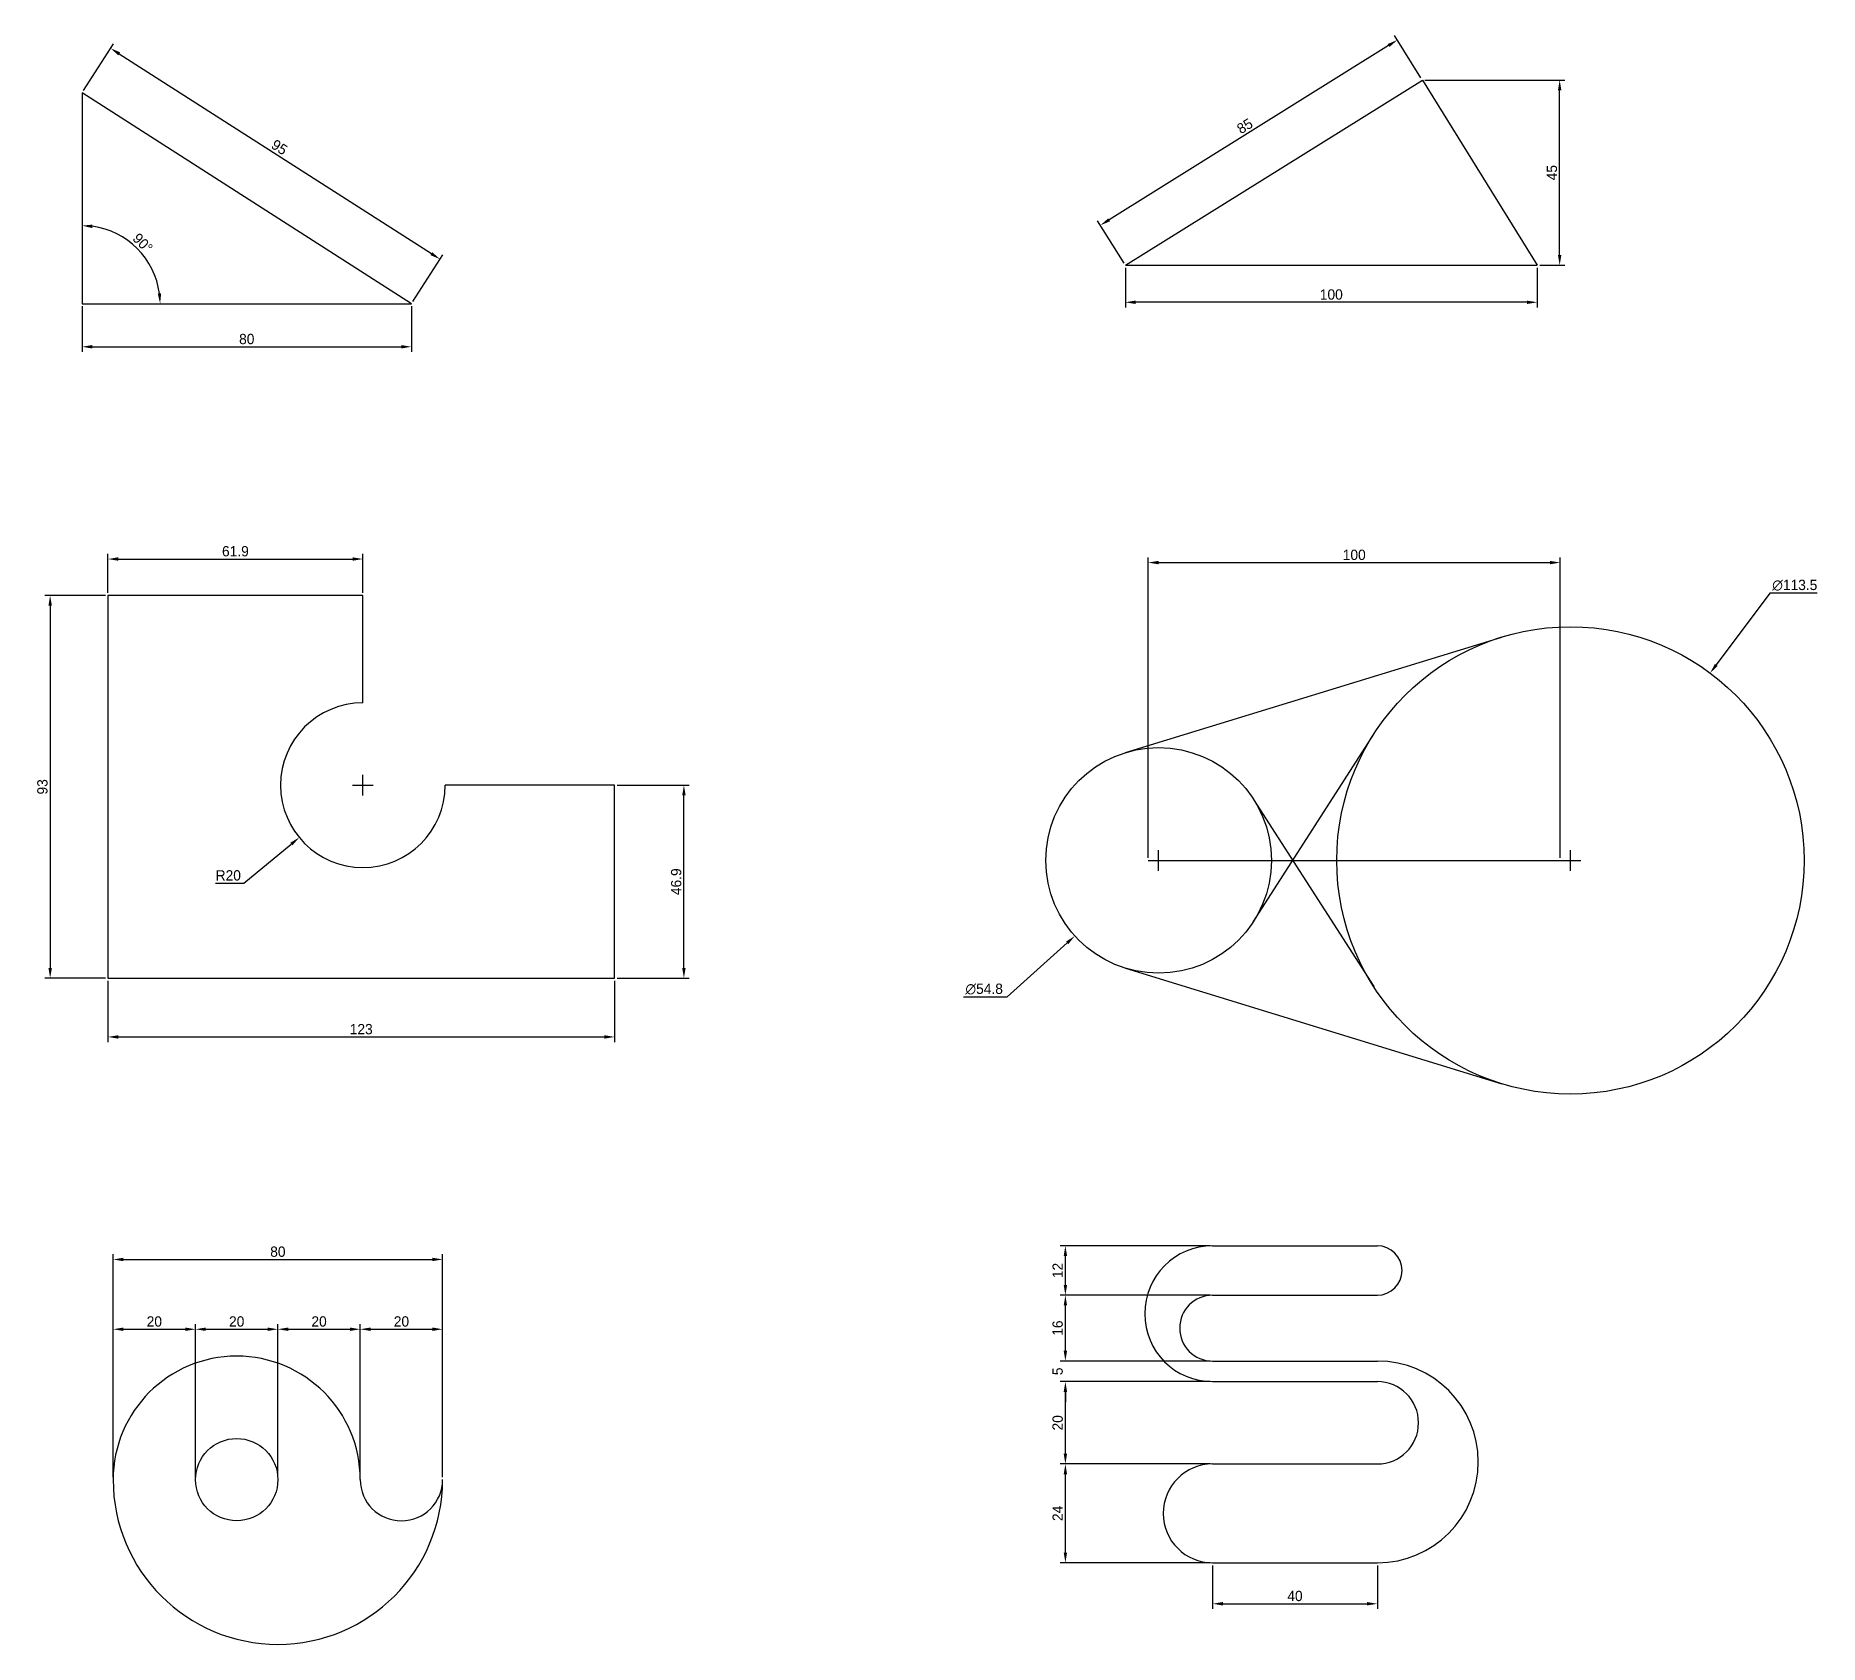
# Model space of a CAD drawing. Header units: millimetres. Extents: x -390 to 43, y 9 to 400.
import ezdxf

# ---------------------------------------------------------------- set-up
doc = ezdxf.new("R2010")
doc.units = ezdxf.units.MM
doc.header["$PDMODE"] = 3
doc.dimstyles.new('ISO-25', dxfattribs={"dimtxt": 2.5, "dimasz": 2.5, "dimexe": 1.25, "dimexo": 0.625, "dimtad": 1, "dimtoh": 1, "dimdsep": 46, "dimtxsty": 'Standard', "dimcen": 2.5, "dimadec": 0, "dimazin": 0, "dimtfac": 1, "dimtofl": 0, "dimtmove": 0, "dimatfit": 3, "dimfxl": 1, "dimarcsym": 0})

# ---------------------------------------------------------------- blocks, each defined once
blk = doc.blocks.new('*D1')
at = {"color": 0, "lineweight": -2, "transparency": 16777216}
for p, q in [((-379.15, 334.41), (-379.15, 323.33)), ((-299.15, 334.41), (-299.15, 323.33)), ((-376.65, 324.58), (-301.65, 324.58))]:
    blk.add_line(p, q, dxfattribs=at)
at = {"color": 0, "transparency": 16777216}
for points in [[(-376.65, 324.99), (-376.65, 324.16), (-379.15, 324.58)], [(-301.65, 324.99), (-301.65, 324.16), (-299.15, 324.58)]]:
    blk.add_solid(points, dxfattribs=at)
at = {"layer": 'Defpoints', "color": 0, "transparency": 16777216}
for p in [(-379.15, 335.03), (-299.15, 335.03), (-299.15, 324.58)]:
    blk.add_point(p, dxfattribs=at)
at = {"color": 0, "transparency": 16777216, "insert": (-339.15, 326.45), "char_height": 2.5, "attachment_point": 5}
blk.add_mtext('80', dxfattribs=at)
blk = doc.blocks.new('*D2')
at = {"color": 0, "lineweight": -2, "transparency": 16777216}
for p, q in [((-378.81, 386.79), (-371.54, 398.14)), ((-370.11, 395.74), (-294.32, 347.2)), ((-298.81, 335.56), (-291.54, 346.9))]:
    blk.add_line(p, q, dxfattribs=at)
at = {"color": 0, "transparency": 16777216}
for points in [[(-369.89, 396.09), (-370.34, 395.38), (-372.22, 397.08)], [(-294.1, 347.55), (-294.55, 346.85), (-292.22, 345.85)]]:
    blk.add_solid(points, dxfattribs=at)
at = {"layer": 'Defpoints', "color": 0, "transparency": 16777216}
for p in [(-379.15, 386.27), (-292.22, 345.85), (-299.15, 335.03)]:
    blk.add_point(p, dxfattribs=at)
at = {"color": 0, "transparency": 16777216, "insert": (-331.21, 373.05), "char_height": 2.5, "attachment_point": 5, "rotation": 327.3631}
blk.add_mtext('95', dxfattribs=at)
blk = doc.blocks.new('*D3')
at = {"color": 0, "lineweight": -2, "transparency": 16777216}
blk.add_arc((-379.15, 335.03), 18.97, 7.5579, 82.4421, dxfattribs=at)
at = {"color": 0, "transparency": 16777216}
for points in [[(-376.68, 353.42), (-376.63, 354.25), (-379.15, 354)], [(-359.93, 337.55), (-360.76, 337.5), (-360.18, 335.03)]]:
    blk.add_solid(points, dxfattribs=at)
at = {"layer": 'Defpoints', "color": 0, "transparency": 16777216}
for p in [(-379.15, 386.27), (-362.72, 344.51), (-379.15, 335.03), (-379.15, 335.03), (-299.15, 335.03)]:
    blk.add_point(p, dxfattribs=at)
at = {"color": 0, "transparency": 16777216, "insert": (-364.41, 349.77), "char_height": 2.5, "attachment_point": 5, "rotation": 315}
blk.add_mtext('90°', dxfattribs=at)
blk = doc.blocks.new('*D4')
at = {"color": 0, "lineweight": -2, "transparency": 16777216}
for p, q in [((-125.8, 343.74), (-125.8, 334.14)), ((-25.8, 343.74), (-25.8, 334.14)), ((-28.3, 335.39), (-123.3, 335.39))]:
    blk.add_line(p, q, dxfattribs=at)
at = {"color": 0, "transparency": 16777216}
for points in [[(-123.3, 335.8), (-123.3, 334.97), (-125.8, 335.39)], [(-28.3, 335.8), (-28.3, 334.97), (-25.8, 335.39)]]:
    blk.add_solid(points, dxfattribs=at)
at = {"layer": 'Defpoints', "color": 0, "transparency": 16777216}
for p in [(-125.8, 344.37), (-25.8, 344.37), (-125.8, 335.39)]:
    blk.add_point(p, dxfattribs=at)
at = {"color": 0, "transparency": 16777216, "insert": (-75.8, 337.26), "char_height": 2.5, "attachment_point": 5}
blk.add_mtext('100', dxfattribs=at)
blk = doc.blocks.new('*D5')
at = {"color": 0, "lineweight": -2, "transparency": 16777216}
for p, q in [((-53.06, 389.37), (-19.1, 389.37)), ((-20.35, 346.87), (-20.35, 386.87)), ((-25.17, 344.37), (-19.1, 344.37))]:
    blk.add_line(p, q, dxfattribs=at)
at = {"color": 0, "transparency": 16777216}
for points in [[(-20.76, 386.87), (-19.93, 386.87), (-20.35, 389.37)], [(-20.76, 346.87), (-19.93, 346.87), (-20.35, 344.37)]]:
    blk.add_solid(points, dxfattribs=at)
at = {"layer": 'Defpoints', "color": 0, "transparency": 16777216}
for p in [(-53.69, 389.37), (-20.35, 389.37), (-25.8, 344.37)]:
    blk.add_point(p, dxfattribs=at)
at = {"color": 0, "transparency": 16777216, "insert": (-22.22, 366.87), "char_height": 2.5, "attachment_point": 5, "rotation": 90}
blk.add_mtext('45', dxfattribs=at)
blk = doc.blocks.new('*D6')
at = {"color": 0, "lineweight": -2, "transparency": 16777216}
for p, q in [((-54.02, 389.9), (-60.42, 400.15)), ((-61.88, 397.76), (-129.74, 355.41)), ((-126.13, 344.9), (-132.53, 355.15))]:
    blk.add_line(p, q, dxfattribs=at)
at = {"color": 0, "transparency": 16777216}
for points in [[(-62.1, 398.12), (-61.66, 397.41), (-59.75, 399.09)], [(-129.97, 355.76), (-129.52, 355.06), (-131.87, 354.09)]]:
    blk.add_solid(points, dxfattribs=at)
at = {"layer": 'Defpoints', "color": 0, "transparency": 16777216}
for p in [(-53.69, 389.37), (-131.87, 354.09), (-125.8, 344.37)]:
    blk.add_point(p, dxfattribs=at)
at = {"color": 0, "transparency": 16777216, "insert": (-96.8, 378.18), "char_height": 2.5, "attachment_point": 5, "rotation": 31.9657}
blk.add_mtext('85', dxfattribs=at)
blk = doc.blocks.new('*D7')
at = {"color": 0, "lineweight": -2, "transparency": 16777216}
for p, q in [((-372.85, 264.81), (-372.85, 274.27)), ((-370.35, 273.02), (-313.45, 273.02)), ((-310.95, 264.81), (-310.95, 274.27))]:
    blk.add_line(p, q, dxfattribs=at)
at = {"color": 0, "transparency": 16777216}
for points in [[(-370.35, 273.44), (-370.35, 272.61), (-372.85, 273.02)], [(-313.45, 273.44), (-313.45, 272.61), (-310.95, 273.02)]]:
    blk.add_solid(points, dxfattribs=at)
at = {"layer": 'Defpoints', "color": 0, "transparency": 16777216}
for p in [(-310.95, 273.02), (-372.85, 264.19), (-310.95, 264.19)]:
    blk.add_point(p, dxfattribs=at)
at = {"color": 0, "transparency": 16777216, "insert": (-341.9, 274.9), "char_height": 2.5, "attachment_point": 5}
blk.add_mtext('61.9', dxfattribs=at)
blk = doc.blocks.new('*D8')
at = {"color": 0, "lineweight": -2, "transparency": 16777216}
for p, q in [((-373.47, 264.19), (-388.14, 264.19)), ((-386.89, 261.69), (-386.89, 173.69)), ((-373.47, 171.19), (-388.14, 171.19))]:
    blk.add_line(p, q, dxfattribs=at)
at = {"color": 0, "transparency": 16777216}
for points in [[(-387.3, 261.69), (-386.47, 261.69), (-386.89, 264.19)], [(-387.3, 173.69), (-386.47, 173.69), (-386.89, 171.19)]]:
    blk.add_solid(points, dxfattribs=at)
at = {"layer": 'Defpoints', "color": 0, "transparency": 16777216}
for p in [(-372.85, 264.19), (-386.89, 171.19), (-372.85, 171.19)]:
    blk.add_point(p, dxfattribs=at)
at = {"color": 0, "transparency": 16777216, "insert": (-388.76, 217.69), "char_height": 2.5, "attachment_point": 5, "rotation": 90}
blk.add_mtext('93', dxfattribs=at)
blk = doc.blocks.new('*D9')
at = {"color": 0, "lineweight": -2, "transparency": 16777216}
for p, q in [((-372.85, 170.56), (-372.85, 155.69)), ((-249.85, 170.56), (-249.85, 155.69)), ((-370.35, 156.94), (-252.35, 156.94))]:
    blk.add_line(p, q, dxfattribs=at)
at = {"color": 0, "transparency": 16777216}
for points in [[(-370.35, 157.36), (-370.35, 156.52), (-372.85, 156.94)], [(-252.35, 157.36), (-252.35, 156.52), (-249.85, 156.94)]]:
    blk.add_solid(points, dxfattribs=at)
at = {"layer": 'Defpoints', "color": 0, "transparency": 16777216}
for p in [(-372.85, 171.19), (-249.85, 171.19), (-249.85, 156.94)]:
    blk.add_point(p, dxfattribs=at)
at = {"color": 0, "transparency": 16777216, "insert": (-311.35, 158.82), "char_height": 2.5, "attachment_point": 5}
blk.add_mtext('123', dxfattribs=at)
blk = doc.blocks.new('*D10')
at = {"color": 0, "lineweight": -2, "transparency": 16777216}
for p, q in [((-249.22, 218.09), (-231.75, 218.09)), ((-233, 173.69), (-233, 215.59)), ((-249.22, 171.19), (-231.75, 171.19))]:
    blk.add_line(p, q, dxfattribs=at)
at = {"color": 0, "transparency": 16777216}
for points in [[(-233.41, 215.59), (-232.58, 215.59), (-233, 218.09)], [(-233.41, 173.69), (-232.58, 173.69), (-233, 171.19)]]:
    blk.add_solid(points, dxfattribs=at)
at = {"layer": 'Defpoints', "color": 0, "transparency": 16777216}
for p in [(-249.85, 218.09), (-233, 218.09), (-249.85, 171.19)]:
    blk.add_point(p, dxfattribs=at)
at = {"color": 0, "transparency": 16777216, "insert": (-234.87, 194.64), "char_height": 2.5, "attachment_point": 5, "rotation": 90}
blk.add_mtext('46.9', dxfattribs=at)
blk = doc.blocks.new('*D11')
at = {"color": 0, "lineweight": -2, "transparency": 16777216}
for p, q in [((-313.45, 218.09), (-308.45, 218.09)), ((-310.95, 215.59), (-310.95, 220.59)), ((-339.88, 194.3), (-328.33, 203.79)), ((-346.75, 194.3), (-339.88, 194.3))]:
    blk.add_line(p, q, dxfattribs=at)
at = {"color": 0, "transparency": 16777216}
blk.add_solid([(-328.59, 204.12), (-328.06, 203.47), (-326.39, 205.38)], dxfattribs=at)
at = {"layer": 'Defpoints', "color": 0, "transparency": 16777216}
for p in [(-310.95, 218.09), (-326.39, 205.38)]:
    blk.add_point(p, dxfattribs=at)
at = {"color": 0, "transparency": 16777216, "insert": (-343.63, 196.17), "char_height": 2.5, "attachment_point": 5}
blk.add_mtext('R20', dxfattribs=at)
blk = doc.blocks.new('*D12')
at = {"color": 0, "lineweight": -2, "transparency": 16777216}
for p, q in [((30.7, 264.77), (17.69, 247.32)), ((42.16, 264.77), (30.7, 264.77)), ((-20.23, 199.82), (-15.23, 199.82)), ((-17.73, 197.32), (-17.73, 202.32))]:
    blk.add_line(p, q, dxfattribs=at)
at = {"color": 0, "transparency": 16777216}
blk.add_solid([(17.35, 247.57), (18.02, 247.07), (16.19, 245.32)], dxfattribs=at)
at = {"layer": 'Defpoints', "color": 0, "transparency": 16777216}
for p in [(16.19, 245.32), (-51.65, 154.33)]:
    blk.add_point(p, dxfattribs=at)
at = {"color": 0, "transparency": 16777216, "insert": (36.74, 266.65), "char_height": 2.5, "attachment_point": 5}
blk.add_mtext('∅113.5', dxfattribs=at)
blk = doc.blocks.new('*D13')
at = {"color": 0, "lineweight": -2, "transparency": 16777216}
for p, q in [((-120.23, 199.82), (-115.23, 199.82)), ((-117.73, 197.32), (-117.73, 202.32)), ((-154.47, 166.68), (-139.93, 179.79)), ((-165.09, 166.68), (-154.47, 166.68))]:
    blk.add_line(p, q, dxfattribs=at)
at = {"color": 0, "transparency": 16777216}
blk.add_solid([(-140.21, 180.1), (-139.65, 179.48), (-138.08, 181.47)], dxfattribs=at)
at = {"layer": 'Defpoints', "color": 0, "transparency": 16777216}
for p in [(-97.39, 218.17), (-138.08, 181.47)]:
    blk.add_point(p, dxfattribs=at)
at = {"color": 0, "transparency": 16777216, "insert": (-160.09, 168.56), "char_height": 2.5, "attachment_point": 5}
blk.add_mtext('∅54.8', dxfattribs=at)
blk = doc.blocks.new('*D14')
at = {"color": 0, "lineweight": -2, "transparency": 16777216}
for p, q in [((-120.23, 200.45), (-120.23, 273.41)), ((-20.23, 200.45), (-20.23, 273.41)), ((-117.73, 272.16), (-22.73, 272.16))]:
    blk.add_line(p, q, dxfattribs=at)
at = {"color": 0, "transparency": 16777216}
for points in [[(-117.73, 272.58), (-117.73, 271.74), (-120.23, 272.16)], [(-22.73, 272.58), (-22.73, 271.74), (-20.23, 272.16)]]:
    blk.add_solid(points, dxfattribs=at)
at = {"layer": 'Defpoints', "color": 0, "transparency": 16777216}
for p in [(-20.23, 272.16), (-120.23, 199.82), (-20.23, 199.82)]:
    blk.add_point(p, dxfattribs=at)
at = {"color": 0, "transparency": 16777216, "insert": (-70.23, 274.03), "char_height": 2.5, "attachment_point": 5}
blk.add_mtext('100', dxfattribs=at)
blk = doc.blocks.new('*D15')
at = {"color": 0, "lineweight": -2, "transparency": 16777216}
for p, q in [((-371.59, 50.03), (-371.59, 104.14)), ((-291.59, 50.03), (-291.59, 104.14)), ((-369.09, 102.89), (-294.09, 102.89))]:
    blk.add_line(p, q, dxfattribs=at)
at = {"color": 0, "transparency": 16777216}
for points in [[(-369.09, 103.31), (-369.09, 102.47), (-371.59, 102.89)], [(-294.09, 103.31), (-294.09, 102.47), (-291.59, 102.89)]]:
    blk.add_solid(points, dxfattribs=at)
at = {"layer": 'Defpoints', "color": 0, "transparency": 16777216}
for p in [(-291.59, 102.89), (-371.59, 49.41), (-291.59, 49.41)]:
    blk.add_point(p, dxfattribs=at)
at = {"color": 0, "transparency": 16777216, "insert": (-331.59, 104.77), "char_height": 2.5, "attachment_point": 5}
blk.add_mtext('80', dxfattribs=at)
blk = doc.blocks.new('*D16')
at = {"color": 0, "lineweight": -2, "transparency": 16777216}
for p, q in [((-371.59, 50.03), (-371.59, 87.19)), ((-351.59, 50.03), (-351.59, 87.19)), ((-369.09, 85.94), (-354.09, 85.94))]:
    blk.add_line(p, q, dxfattribs=at)
at = {"color": 0, "transparency": 16777216}
for points in [[(-369.09, 86.36), (-369.09, 85.53), (-371.59, 85.94)], [(-354.09, 86.36), (-354.09, 85.53), (-351.59, 85.94)]]:
    blk.add_solid(points, dxfattribs=at)
at = {"layer": 'Defpoints', "color": 0, "transparency": 16777216}
for p in [(-351.59, 85.94), (-371.59, 49.41), (-351.59, 49.41)]:
    blk.add_point(p, dxfattribs=at)
at = {"color": 0, "transparency": 16777216, "insert": (-361.59, 87.82), "char_height": 2.5, "attachment_point": 5}
blk.add_mtext('20', dxfattribs=at)
blk = doc.blocks.new('*D17')
at = {"color": 0, "lineweight": -2, "transparency": 16777216}
for p, q in [((-351.59, 50.03), (-351.59, 87.19)), ((-331.59, 50.03), (-331.59, 87.19)), ((-349.09, 85.94), (-334.09, 85.94))]:
    blk.add_line(p, q, dxfattribs=at)
at = {"color": 0, "transparency": 16777216}
for points in [[(-349.09, 86.36), (-349.09, 85.53), (-351.59, 85.94)], [(-334.09, 86.36), (-334.09, 85.53), (-331.59, 85.94)]]:
    blk.add_solid(points, dxfattribs=at)
at = {"layer": 'Defpoints', "color": 0, "transparency": 16777216}
for p in [(-331.59, 85.94), (-351.59, 49.41), (-331.59, 49.41)]:
    blk.add_point(p, dxfattribs=at)
at = {"color": 0, "transparency": 16777216, "insert": (-341.59, 87.82), "char_height": 2.5, "attachment_point": 5}
blk.add_mtext('20', dxfattribs=at)
blk = doc.blocks.new('*D18')
at = {"color": 0, "lineweight": -2, "transparency": 16777216}
for p, q in [((-331.59, 50.03), (-331.59, 87.19)), ((-311.59, 50.03), (-311.59, 87.19)), ((-329.09, 85.94), (-314.09, 85.94))]:
    blk.add_line(p, q, dxfattribs=at)
at = {"color": 0, "transparency": 16777216}
for points in [[(-329.09, 86.36), (-329.09, 85.53), (-331.59, 85.94)], [(-314.09, 86.36), (-314.09, 85.53), (-311.59, 85.94)]]:
    blk.add_solid(points, dxfattribs=at)
at = {"layer": 'Defpoints', "color": 0, "transparency": 16777216}
for p in [(-311.59, 85.94), (-331.59, 49.41), (-311.59, 49.41)]:
    blk.add_point(p, dxfattribs=at)
at = {"color": 0, "transparency": 16777216, "insert": (-321.59, 87.82), "char_height": 2.5, "attachment_point": 5}
blk.add_mtext('20', dxfattribs=at)
blk = doc.blocks.new('*D19')
at = {"color": 0, "lineweight": -2, "transparency": 16777216}
for p, q in [((-311.59, 50.03), (-311.59, 87.19)), ((-291.59, 50.03), (-291.59, 87.19)), ((-309.09, 85.94), (-294.09, 85.94))]:
    blk.add_line(p, q, dxfattribs=at)
at = {"color": 0, "transparency": 16777216}
for points in [[(-309.09, 86.36), (-309.09, 85.53), (-311.59, 85.94)], [(-294.09, 86.36), (-294.09, 85.53), (-291.59, 85.94)]]:
    blk.add_solid(points, dxfattribs=at)
at = {"layer": 'Defpoints', "color": 0, "transparency": 16777216}
for p in [(-291.59, 85.94), (-311.59, 49.41), (-291.59, 49.41)]:
    blk.add_point(p, dxfattribs=at)
at = {"color": 0, "transparency": 16777216, "insert": (-301.59, 87.82), "char_height": 2.5, "attachment_point": 5}
blk.add_mtext('20', dxfattribs=at)
blk = doc.blocks.new('*D20')
at = {"color": 0, "lineweight": -2, "transparency": 16777216}
for p, q in [((-105.24, 53.21), (-141.62, 53.21)), ((-140.37, 31.71), (-140.37, 50.71)), ((-105.24, 29.21), (-141.62, 29.21))]:
    blk.add_line(p, q, dxfattribs=at)
at = {"color": 0, "transparency": 16777216}
for points in [[(-140.78, 50.71), (-139.95, 50.71), (-140.37, 53.21)], [(-140.78, 31.71), (-139.95, 31.71), (-140.37, 29.21)]]:
    blk.add_solid(points, dxfattribs=at)
at = {"layer": 'Defpoints', "color": 0, "transparency": 16777216}
for p in [(-140.37, 53.21), (-104.62, 53.21), (-104.62, 29.21)]:
    blk.add_point(p, dxfattribs=at)
at = {"color": 0, "transparency": 16777216, "insert": (-142.24, 41.21), "char_height": 2.5, "attachment_point": 5, "rotation": 90}
blk.add_mtext('24', dxfattribs=at)
blk = doc.blocks.new('*D21')
at = {"color": 0, "lineweight": -2, "transparency": 16777216}
for p, q in [((-105.24, 73.21), (-141.62, 73.21)), ((-140.37, 55.71), (-140.37, 70.71)), ((-105.24, 53.21), (-141.62, 53.21))]:
    blk.add_line(p, q, dxfattribs=at)
at = {"color": 0, "transparency": 16777216}
for points in [[(-140.78, 70.71), (-139.95, 70.71), (-140.37, 73.21)], [(-140.78, 55.71), (-139.95, 55.71), (-140.37, 53.21)]]:
    blk.add_solid(points, dxfattribs=at)
at = {"layer": 'Defpoints', "color": 0, "transparency": 16777216}
for p in [(-140.37, 73.21), (-104.62, 73.21), (-104.62, 53.21)]:
    blk.add_point(p, dxfattribs=at)
at = {"color": 0, "transparency": 16777216, "insert": (-142.24, 63.21), "char_height": 2.5, "attachment_point": 5, "rotation": 90}
blk.add_mtext('20', dxfattribs=at)
blk = doc.blocks.new('*D22')
at = {"color": 0, "lineweight": -2, "transparency": 16777216}
for p, q in [((-140.37, 80.71), (-140.37, 83.21)), ((-105.24, 78.21), (-141.62, 78.21)), ((-105.24, 73.21), (-141.62, 73.21)), ((-140.37, 70.71), (-140.37, 68.21))]:
    blk.add_line(p, q, dxfattribs=at)
at = {"color": 0, "transparency": 16777216}
for points in [[(-140.78, 80.71), (-139.95, 80.71), (-140.37, 78.21)], [(-140.78, 70.71), (-139.95, 70.71), (-140.37, 73.21)]]:
    blk.add_solid(points, dxfattribs=at)
at = {"layer": 'Defpoints', "color": 0, "transparency": 16777216}
for p in [(-140.37, 78.21), (-104.62, 78.21), (-104.62, 73.21)]:
    blk.add_point(p, dxfattribs=at)
at = {"color": 0, "transparency": 16777216, "insert": (-142.24, 75.71), "char_height": 2.5, "attachment_point": 5, "rotation": 90}
blk.add_mtext('5', dxfattribs=at)
blk = doc.blocks.new('*D23')
at = {"color": 0, "lineweight": -2, "transparency": 16777216}
for p, q in [((-105.24, 94.21), (-141.62, 94.21)), ((-140.37, 80.71), (-140.37, 91.71)), ((-105.24, 78.21), (-141.62, 78.21))]:
    blk.add_line(p, q, dxfattribs=at)
at = {"color": 0, "transparency": 16777216}
for points in [[(-140.78, 91.71), (-139.95, 91.71), (-140.37, 94.21)], [(-140.78, 80.71), (-139.95, 80.71), (-140.37, 78.21)]]:
    blk.add_solid(points, dxfattribs=at)
at = {"layer": 'Defpoints', "color": 0, "transparency": 16777216}
for p in [(-140.37, 94.21), (-104.62, 94.21), (-104.62, 78.21)]:
    blk.add_point(p, dxfattribs=at)
at = {"color": 0, "transparency": 16777216, "insert": (-142.24, 86.21), "char_height": 2.5, "attachment_point": 5, "rotation": 90}
blk.add_mtext('16', dxfattribs=at)
blk = doc.blocks.new('*D24')
at = {"color": 0, "lineweight": -2, "transparency": 16777216}
for p, q in [((-105.24, 106.21), (-141.62, 106.21)), ((-140.37, 96.71), (-140.37, 103.71)), ((-105.24, 94.21), (-141.62, 94.21))]:
    blk.add_line(p, q, dxfattribs=at)
at = {"color": 0, "transparency": 16777216}
for points in [[(-140.78, 103.71), (-139.95, 103.71), (-140.37, 106.21)], [(-140.78, 96.71), (-139.95, 96.71), (-140.37, 94.21)]]:
    blk.add_solid(points, dxfattribs=at)
at = {"layer": 'Defpoints', "color": 0, "transparency": 16777216}
for p in [(-140.37, 106.21), (-104.62, 106.21), (-104.62, 94.21)]:
    blk.add_point(p, dxfattribs=at)
at = {"color": 0, "transparency": 16777216, "insert": (-142.24, 100.21), "char_height": 2.5, "attachment_point": 5, "rotation": 90}
blk.add_mtext('12', dxfattribs=at)
blk = doc.blocks.new('*D25')
at = {"color": 0, "lineweight": -2, "transparency": 16777216}
for p, q in [((-104.62, 28.59), (-104.62, 18.01)), ((-64.62, 28.59), (-64.62, 18.01)), ((-102.12, 19.26), (-67.12, 19.26))]:
    blk.add_line(p, q, dxfattribs=at)
at = {"color": 0, "transparency": 16777216}
for points in [[(-102.12, 19.68), (-102.12, 18.85), (-104.62, 19.26)], [(-67.12, 19.68), (-67.12, 18.85), (-64.62, 19.26)]]:
    blk.add_solid(points, dxfattribs=at)
at = {"layer": 'Defpoints', "color": 0, "transparency": 16777216}
for p in [(-104.62, 29.21), (-64.62, 29.21), (-64.62, 19.26)]:
    blk.add_point(p, dxfattribs=at)
at = {"color": 0, "transparency": 16777216, "insert": (-84.62, 21.14), "char_height": 2.5, "attachment_point": 5}
blk.add_mtext('40', dxfattribs=at)

msp = doc.modelspace()

# ---------------------------------------------------------------- linework, layer by layer
for p, q in [((-379.147, 386.266), (-379.147, 335.031)), ((-299.147, 335.031), (-379.147, 386.266)), ((-125.799, 344.366), (-53.688, 389.366)), ((-53.688, 389.366), (-25.799, 344.366)), ((-125.799, 344.366), (-25.799, 344.366)), ((-379.147, 335.031), (-299.147, 335.031)), ((-310.946, 264.185), (-372.846, 264.185)), ((-372.846, 264.185), (-372.846, 171.185)), ((-310.946, 238.085), (-310.946, 264.185)), ((-125.774, 226.014), (-34.388, 254.072)), ((-94.675, 185.018), (-65.487, 230.48)), ((-249.846, 218.085), (-290.946, 218.085)), ((-249.846, 171.185), (-249.846, 218.085)), ((-94.675, 214.624), (-65.487, 169.161)), ((-117.732, 199.821), (-17.732, 199.821)), ((-125.774, 173.628), (-34.388, 145.57)), ((-372.846, 171.185), (-249.846, 171.185)), ((-104.616, 106.213), (-64.616, 106.213)), ((-104.616, 94.213), (-64.616, 94.213)), ((-104.616, 78.213), (-64.616, 78.213)), ((-104.616, 73.213), (-64.616, 73.213)), ((-104.616, 53.213), (-64.616, 53.213)), ((-104.616, 29.213), (-64.616, 29.213))]:
    msp.add_line(p, q)
for centre, radius in [((-17.732, 199.821), 56.75), ((-117.732, 199.821), 27.4), ((-341.592, 49.405), 10)]:
    msp.add_circle(centre, radius)
for centre, radius, start, end in [((-310.946, 218.085), 20, 90, 0), ((-104.616, 89.713), 16.5, 90, 270), ((-64.616, 100.213), 6, 270, 90), ((-104.616, 86.213), 8, 90, 270), ((-341.592, 49.405), 30, 0, 180), ((-64.616, 53.713), 24.5, 270, 90), ((-64.616, 63.213), 10, 270, 90), ((-104.616, 41.213), 12, 90, 270), ((-331.592, 49.405), 40, 180, 0), ((-301.592, 49.405), 10, 180, 0)]:
    msp.add_arc(centre, radius, start, end)

# ---------------------------------------------------------------- dimensions: what is measured, and where the dimension line sits
for p1, p2, distance, picture, middle in [((-53.688, 389.366), (-125.799, 344.366), -11.459, '*D6', (-96.803, 378.178)), ((-379.147, 386.266), (-299.147, 335.031), 12.846, '*D2', (-331.208, 373.045))]:
    dim = msp.add_aligned_dim(p1=p1, p2=p2, distance=distance, dimstyle='ISO-25')
    dim.commit()
    dim.dimension.update_dxf_attribs({"geometry": picture, "text_midpoint": middle})
dim = msp.add_angular_dim_2l(base=(-362.722, 344.514), line1=((-379.147, 386.266), (-379.147, 335.031)), line2=((-379.147, 335.031), (-299.147, 335.031)), dimstyle='ISO-25')
dim.commit()
dim.dimension.update_dxf_attribs({"geometry": '*D3', "text_midpoint": (-364.41, 349.768)})
for base, p1, p2, angle, picture, middle in [((-20.346, 389.366), (-25.799, 344.366), (-53.688, 389.366), 90, '*D5', (-22.221, 366.866)), ((-386.888, 171.185), (-372.846, 264.185), (-372.846, 171.185), 90, '*D8', (-388.763, 217.685)), ((-232.996, 218.085), (-249.846, 171.185), (-249.846, 218.085), 90, '*D10', (-234.871, 194.635)), ((-140.368, 106.213), (-104.616, 94.213), (-104.616, 106.213), 270, '*D24', (-142.243, 100.213)), ((-140.368, 94.213), (-104.616, 78.213), (-104.616, 94.213), 270, '*D23', (-142.243, 86.213)), ((-140.368, 78.213), (-104.616, 73.213), (-104.616, 78.213), 270, '*D22', (-142.243, 75.713)), ((-140.368, 73.213), (-104.616, 53.213), (-104.616, 73.213), 270, '*D21', (-142.243, 63.213)), ((-140.368, 53.213), (-104.616, 29.213), (-104.616, 53.213), 270, '*D20', (-142.243, 41.213))]:
    dim = msp.add_linear_dim(base=base, p1=p1, p2=p2, angle=angle, dimstyle='ISO-25')
    dim.commit()
    dim.dimension.update_dxf_attribs({"geometry": picture, "text_midpoint": middle})
for base, p1, p2, picture, middle in [((-125.799, 335.387), (-25.799, 344.366), (-125.799, 344.366), '*D4', (-75.799, 337.262)), ((-299.147, 324.575), (-379.147, 335.031), (-299.147, 335.031), '*D1', (-339.147, 326.45)), ((-310.946, 273.022), (-372.846, 264.185), (-310.946, 264.185), '*D7', (-341.896, 274.897)), ((-20.232, 272.159), (-120.232, 199.821), (-20.232, 199.821), '*D14', (-70.232, 274.034)), ((-249.846, 156.941), (-372.846, 171.185), (-249.846, 171.185), '*D9', (-311.346, 158.816)), ((-291.592, 102.891), (-371.592, 49.405), (-291.592, 49.405), '*D15', (-331.592, 104.766)), ((-351.592, 85.944), (-371.592, 49.405), (-351.592, 49.405), '*D16', (-361.592, 87.819)), ((-64.616, 19.264), (-104.616, 29.213), (-64.616, 29.213), '*D25', (-84.616, 21.139))]:
    dim = msp.add_linear_dim(base=base, p1=p1, p2=p2, dimstyle='ISO-25')
    dim.commit()
    dim.dimension.update_dxf_attribs({"geometry": picture, "text_midpoint": middle})
for p1, p2, picture, middle in [((-51.655, 154.326), (16.191, 245.316), '*D12', (36.74, 264.772)), ((-97.388, 218.175), (-138.076, 181.467), '*D13', (-160.09, 166.682))]:
    dim = msp.add_diameter_dim_2p(p1=p1, p2=p2, dimstyle='ISO-25')
    dim.commit()
    dim.dimension.update_dxf_attribs({"geometry": picture, "text_midpoint": middle, "dimtype": 163})
dim = msp.add_radius_dim(center=(-310.946, 218.085), mpoint=(-326.394, 205.382), dimstyle='ISO-25')
dim.commit()
dim.dimension.update_dxf_attribs({"geometry": '*D11', "text_midpoint": (-343.626, 194.296), "dimtype": 164})
for base, p1, p2, picture, middle in [((-331.592, 85.944), (-351.592, 49.405), (-331.592, 49.405), '*D17', (-341.592, 87.819)), ((-311.592, 85.944), (-331.592, 49.405), (-311.592, 49.405), '*D18', (-321.592, 87.819)), ((-291.592, 85.944), (-311.592, 49.405), (-291.592, 49.405), '*D19', (-301.592, 87.819))]:
    dim = msp.add_linear_dim(base=base, p1=p1, p2=p2, dimstyle='ISO-25', override={"dimtmove": 1})
    dim.commit()
    dim.dimension.update_dxf_attribs({"geometry": picture, "text_midpoint": middle})

doc.saveas('drawing.dxf')
